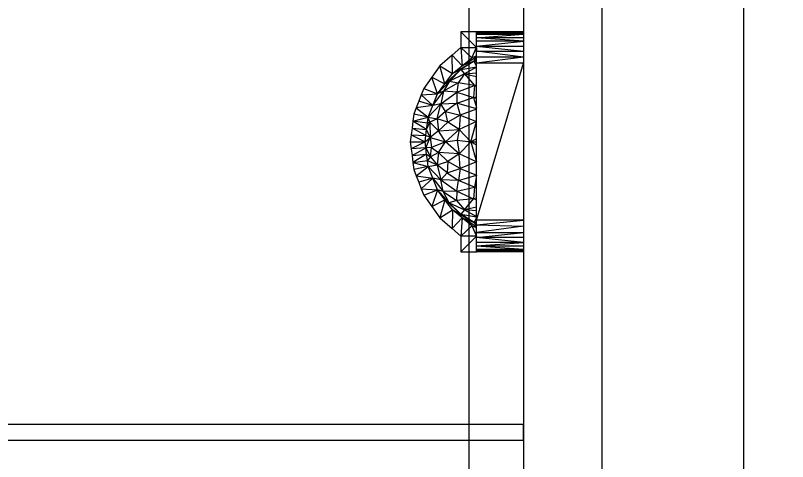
# Model space of a CAD drawing. Header units: inches. Extents: x 21753 to 28474, y -23238 to -20311.
# Drawn here: x 25470.04 to 25519.2, y -22595.67 to -22567.25 of the extents above; entities that cross this region are included whole.
import ezdxf

# ---------------------------------------------------------------- set-up
doc = ezdxf.new("R2010")
doc.units = ezdxf.units.IN
doc.header["$MEASUREMENT"] = 0
for name, color, linetype, lineweight in [('A-ANNO-DIMS', 211, 'Continuous', 9), ('A-ANNO-DIMS-192', 211, 'Continuous', 9), ('A-GENM', 13, 'Continuous', 9), ('A-WALL', 113, 'Continuous', 9), ('G-ANNO-SYMB', 111, 'Continuous', 9)]:
    doc.layers.add(name, color=color, linetype=linetype, lineweight=lineweight)
doc.styles.add('Arial_1', font='arial.ttf', dxfattribs={"height": 17.703593})
doc.dimstyles.new('Linear_-_3_32__Arial_3', dxfattribs={"dimscale": 12, "dimtxt": 18, "dimasz": 2, "dimexe": 1.5, "dimexo": 1, "dimgap": 1, "dimtad": 1, "dimrnd": 0.25, "dimzin": 1, "dimdsep": 46, "dimlunit": 4, "dimtxsty": 'Arial_1', "dimblk1": 'OBLIQUE', "dimblk2": 'OBLIQUE', "dimsah": 1, "dimcen": 0.09, "dimdle": 1.5, "dimazin": 0, "dimtfac": 1, "dimtdec": 4, "dimtix": 1, "dimtmove": 0, "dimatfit": 3, "dimfxl": 1, "dimtvp": 1, "dimtfill": 1, "dimfrac": 2, "dimtolj": 1, "dimtzin": 0, "dimarcsym": 2})

# ---------------------------------------------------------------- blocks, each defined once
blk = doc.blocks.new('Urinal-Wall-3D-_Floor Plan1')
at = {"layer": 'A-GENM'}
for p, q in [((25499.391, -22568.303), (25498.392, -22568.303)), ((25498.392, -22568.303), (25499.391, -22569.303)), ((25498.392, -22568.303), (25498.392, -22569.303)), ((25499.391, -22568.358), (25499.391, -22568.303)), ((25499.391, -22568.358), (25502.39, -22568.303)), ((25502.39, -22568.303), (25499.391, -22568.303)), ((25499.391, -22568.455), (25499.391, -22568.358)), ((25499.391, -22568.358), (25502.39, -22568.379)), ((25502.39, -22568.379), (25499.391, -22568.455)), ((25499.391, -22568.672), (25499.391, -22568.455)), ((25499.391, -22568.455), (25502.39, -22568.455)), ((25499.391, -22568.672), (25502.39, -22568.455)), ((25499.391, -22568.889), (25499.391, -22568.672)), ((25502.39, -22568.889), (25499.391, -22568.672)), ((25502.39, -22568.672), (25499.391, -22568.672)), ((25499.391, -22569.212), (25499.391, -22568.889)), ((25499.391, -22569.212), (25502.39, -22568.889)), ((25502.39, -22568.889), (25499.391, -22568.889)), ((25498.392, -22569.303), (25497.838, -22569.779)), ((25498.392, -22569.303), (25499.391, -22569.303)), ((25499.095, -22569.961), (25498.392, -22569.303)), ((25498.392, -22569.303), (25498.474, -22570.462)), ((25499.095, -22569.961), (25499.391, -22569.303)), ((25499.391, -22569.303), (25499.367, -22569.838)), ((25499.391, -22569.538), (25499.391, -22569.212)), ((25499.391, -22569.212), (25502.39, -22569.212)), ((25499.391, -22569.212), (25502.39, -22569.538)), ((25499.391, -22569.92), (25499.391, -22569.538)), ((25499.391, -22569.538), (25502.39, -22569.538)), ((25502.39, -22569.92), (25499.391, -22569.538)), ((25497.838, -22569.779), (25497.05, -22570.456)), ((25497.855, -22570.963), (25497.838, -22569.779)), ((25497.838, -22569.779), (25498.474, -22570.462)), ((25498.474, -22570.462), (25499.391, -22569.886)), ((25498.474, -22570.462), (25499.095, -22569.961)), ((25499.095, -22569.961), (25499.367, -22569.838)), ((25499.391, -22569.869), (25499.095, -22569.961)), ((25499.238, -22570.173), (25499.4, -22569.92)), ((25499.391, -22570.302), (25499.391, -22569.92)), ((25502.39, -22569.92), (25499.391, -22570.302)), ((25502.39, -22569.92), (25499.391, -22569.92)), ((25497.05, -22570.456), (25496.543, -22571.178)), ((25497.05, -22570.456), (25497.855, -22570.963)), ((25497.381, -22571.603), (25497.05, -22570.456)), ((25497.855, -22570.963), (25499.238, -22570.173)), ((25497.855, -22570.963), (25498.474, -22570.462)), ((25499.238, -22570.173), (25498.397, -22570.698)), ((25498.397, -22570.698), (25499.391, -22570.53)), ((25499.238, -22570.173), (25498.474, -22570.462)), ((25499.391, -22570.54), (25498.617, -22570.978)), ((25499.391, -22570.142), (25499.238, -22570.173)), ((25499.391, -22570.479), (25499.238, -22570.173)), ((25499.238, -22570.173), (25499.391, -22570.183)), ((25499.391, -22580.303), (25499.391, -22570.302)), ((25502.39, -22570.302), (25499.391, -22570.302)), ((25499.391, -22580.303), (25502.39, -22570.304)), ((25498.397, -22570.698), (25497.381, -22571.603)), ((25497.381, -22571.603), (25497.855, -22570.963)), ((25497.671, -22571.44), (25498.397, -22570.698)), ((25498.617, -22570.978), (25497.671, -22571.44)), ((25497.855, -22570.963), (25498.397, -22570.698)), ((25498.617, -22570.978), (25498.23, -22571.54)), ((25498.397, -22570.698), (25498.617, -22570.978)), ((25498.617, -22570.978), (25499.391, -22570.912)), ((25498.617, -22570.978), (25499.391, -22571.136)), ((25498.617, -22570.978), (25499.265, -22571.722)), ((25496.543, -22571.178), (25496.033, -22571.9)), ((25496.909, -22572.245), (25496.543, -22571.178)), ((25496.543, -22571.178), (25497.381, -22571.603)), ((25496.909, -22572.245), (25497.671, -22571.44)), ((25497.671, -22571.44), (25497.29, -22572.088)), ((25497.671, -22571.44), (25497.381, -22571.603)), ((25497.671, -22571.44), (25498.23, -22571.54)), ((25496.033, -22571.9), (25495.872, -22572.312)), ((25496.033, -22571.9), (25496.909, -22572.245)), ((25496.909, -22572.245), (25497.381, -22571.603)), ((25498.23, -22571.54), (25497.29, -22572.088)), ((25498.23, -22571.54), (25498.14, -22572.151)), ((25498.14, -22572.151), (25499.265, -22571.722)), ((25499.265, -22571.722), (25498.23, -22571.54)), ((25499.265, -22571.722), (25499.206, -22572.489)), ((25499.391, -22571.687), (25499.265, -22571.722)), ((25499.265, -22571.722), (25499.391, -22571.758)), ((25495.872, -22572.312), (25495.714, -22572.725)), ((25495.872, -22572.312), (25496.909, -22572.245)), ((25495.872, -22572.312), (25496.61, -22572.983)), ((25496.61, -22572.983), (25497.29, -22572.088)), ((25496.61, -22572.983), (25496.909, -22572.245)), ((25497.29, -22572.088), (25496.909, -22572.245)), ((25497.29, -22572.088), (25497.114, -22572.885)), ((25497.114, -22572.885), (25498.14, -22572.151)), ((25498.14, -22572.151), (25497.29, -22572.088)), ((25498.14, -22572.151), (25499.206, -22572.489)), ((25498.14, -22572.151), (25498.14, -22572.844)), ((25498.14, -22572.844), (25499.206, -22572.489)), ((25499.206, -22572.489), (25499.391, -22572.435)), ((25499.206, -22572.489), (25499.391, -22572.533)), ((25499.206, -22572.489), (25499.391, -22573.112)), ((25495.714, -22572.725), (25495.556, -22573.137)), ((25496.61, -22572.983), (25495.556, -22573.137)), ((25496.61, -22572.983), (25495.714, -22572.725)), ((25497.114, -22572.885), (25496.314, -22573.723)), ((25496.314, -22573.723), (25496.61, -22572.983)), ((25497.114, -22572.885), (25496.61, -22572.983)), ((25496.877, -22573.843), (25497.114, -22572.885)), ((25497.114, -22572.885), (25498.14, -22572.844)), ((25497.425, -22573.374), (25497.114, -22572.885)), ((25498.14, -22572.844), (25497.425, -22573.374)), ((25499.391, -22573.211), (25498.14, -22572.844)), ((25498.14, -22572.844), (25498.354, -22573.604)), ((25495.556, -22573.137), (25495.395, -22573.548)), ((25495.556, -22573.137), (25496.314, -22573.723)), ((25497.425, -22573.374), (25496.877, -22573.843)), ((25497.574, -22574.046), (25497.425, -22573.374)), ((25497.425, -22573.374), (25498.354, -22573.604)), ((25499.391, -22573.232), (25498.354, -22573.604)), ((25495.342, -22573.988), (25495.286, -22574.426)), ((25495.395, -22573.548), (25495.342, -22573.988)), ((25495.342, -22573.988), (25496.314, -22573.723)), ((25496.215, -22574.512), (25495.342, -22573.988)), ((25496.265, -22574.118), (25495.342, -22573.988)), ((25496.314, -22573.723), (25495.395, -22573.548)), ((25496.265, -22574.118), (25496.314, -22573.723)), ((25496.417, -22574.045), (25496.314, -22573.723)), ((25496.314, -22573.723), (25496.877, -22573.843)), ((25496.877, -22573.843), (25496.417, -22574.045)), ((25496.877, -22573.843), (25496.965, -22574.609)), ((25497.574, -22574.046), (25496.877, -22573.843)), ((25498.354, -22573.604), (25497.574, -22574.046)), ((25498.354, -22573.604), (25498.292, -22574.527)), ((25498.354, -22573.604), (25499.388, -22574.013)), ((25495.286, -22574.426), (25495.233, -22574.864)), ((25495.286, -22574.426), (25496.215, -22574.512)), ((25496.162, -22574.908), (25495.286, -22574.426)), ((25496.215, -22574.512), (25496.417, -22574.045)), ((25496.215, -22574.512), (25496.265, -22574.118)), ((25496.417, -22574.045), (25496.265, -22574.118)), ((25496.417, -22574.045), (25496.965, -22574.609)), ((25496.417, -22574.045), (25496.449, -22575.019)), ((25497.574, -22574.046), (25496.965, -22574.609)), ((25498.292, -22574.527), (25497.574, -22574.046)), ((25499.388, -22574.013), (25498.292, -22574.527)), ((25499.039, -22575.303), (25499.388, -22574.013)), ((25495.233, -22574.864), (25495.178, -22575.303)), ((25495.233, -22574.864), (25496.162, -22574.908)), ((25495.233, -22574.864), (25496.112, -22575.303)), ((25496.112, -22575.303), (25496.162, -22574.908)), ((25496.162, -22574.908), (25496.215, -22574.512)), ((25496.449, -22575.019), (25496.162, -22574.908)), ((25496.449, -22575.019), (25496.215, -22574.512)), ((25496.965, -22574.609), (25496.449, -22575.019)), ((25496.965, -22574.609), (25498.292, -22574.527)), ((25497.419, -22575.303), (25496.965, -22574.609)), ((25497.419, -22575.303), (25498.292, -22574.527)), ((25498.292, -22574.527), (25498.163, -22575.189)), ((25498.292, -22574.527), (25499.039, -22575.303)), ((25495.178, -22575.303), (25496.112, -22575.303)), ((25495.178, -22575.303), (25495.233, -22575.741)), ((25496.112, -22575.303), (25495.233, -22575.741)), ((25496.112, -22575.303), (25496.449, -22575.019)), ((25496.162, -22575.697), (25496.112, -22575.303)), ((25496.162, -22575.697), (25496.449, -22575.019)), ((25496.449, -22575.019), (25497.419, -22575.303)), ((25496.449, -22575.019), (25496.531, -22575.659)), ((25497.419, -22575.303), (25496.531, -22575.659)), ((25496.965, -22575.992), (25497.419, -22575.303)), ((25497.419, -22575.303), (25498.163, -22575.189)), ((25498.286, -22576.077), (25497.419, -22575.303)), ((25498.163, -22575.189), (25499.039, -22575.303)), ((25498.163, -22575.189), (25498.286, -22576.077)), ((25499.039, -22575.303), (25498.286, -22576.077)), ((25499.391, -22575.104), (25499.039, -22575.303)), ((25499.039, -22575.303), (25499.391, -22575.303)), ((25499.039, -22575.303), (25499.391, -22575.503)), ((25499.039, -22575.303), (25499.385, -22576.588)), ((25496.162, -22575.697), (25495.233, -22575.741)), ((25495.233, -22575.741), (25495.286, -22576.179)), ((25495.286, -22576.179), (25496.162, -22575.697)), ((25496.531, -22575.659), (25496.162, -22575.697)), ((25496.215, -22576.093), (25496.162, -22575.697)), ((25496.162, -22575.697), (25496.452, -22576.263)), ((25496.452, -22576.263), (25496.531, -22575.659)), ((25496.531, -22575.659), (25496.965, -22575.992)), ((25495.286, -22576.179), (25496.215, -22576.093)), ((25495.286, -22576.179), (25495.342, -22576.619)), ((25496.215, -22576.093), (25495.342, -22576.619)), ((25496.265, -22576.488), (25496.215, -22576.093)), ((25496.215, -22576.093), (25496.452, -22576.263)), ((25496.452, -22576.263), (25496.265, -22576.488)), ((25496.965, -22575.992), (25496.452, -22576.263)), ((25496.452, -22576.263), (25496.877, -22576.764)), ((25496.965, -22575.992), (25496.877, -22576.764)), ((25497.574, -22576.563), (25496.965, -22575.992)), ((25498.286, -22576.077), (25496.965, -22575.992)), ((25498.286, -22576.077), (25497.574, -22576.563)), ((25498.354, -22577.002), (25498.286, -22576.077)), ((25499.385, -22576.588), (25498.286, -22576.077)), ((25495.342, -22576.619), (25496.265, -22576.488)), ((25495.342, -22576.619), (25496.314, -22576.884)), ((25495.342, -22576.619), (25495.395, -22577.057)), ((25496.314, -22576.884), (25495.395, -22577.057)), ((25495.556, -22577.468), (25496.314, -22576.884)), ((25496.314, -22576.884), (25496.265, -22576.488)), ((25496.265, -22576.488), (25496.877, -22576.764)), ((25496.314, -22576.884), (25496.877, -22576.764)), ((25496.61, -22577.622), (25496.314, -22576.884)), ((25497.114, -22577.722), (25496.314, -22576.884)), ((25496.877, -22576.764), (25497.574, -22576.563)), ((25497.527, -22577.271), (25496.877, -22576.764)), ((25496.877, -22576.764), (25497.114, -22577.722)), ((25497.574, -22576.563), (25497.527, -22577.271)), ((25498.354, -22577.002), (25497.574, -22576.563)), ((25499.385, -22576.588), (25498.354, -22577.002)), ((25499.388, -22577.417), (25499.385, -22576.588)), ((25495.395, -22577.057), (25495.556, -22577.468)), ((25497.114, -22577.722), (25497.527, -22577.271)), ((25497.527, -22577.271), (25498.354, -22577.002)), ((25497.527, -22577.271), (25498.245, -22577.776)), ((25498.354, -22577.002), (25498.245, -22577.776)), ((25498.245, -22577.776), (25499.388, -22577.417)), ((25498.354, -22577.002), (25499.388, -22577.417)), ((25499.388, -22577.417), (25499.265, -22578.188)), ((25495.556, -22577.468), (25496.61, -22577.622)), ((25495.556, -22577.468), (25495.714, -22577.881)), ((25496.61, -22577.622), (25495.714, -22577.881)), ((25495.714, -22577.881), (25495.872, -22578.293)), ((25495.872, -22578.293), (25496.61, -22577.622)), ((25496.909, -22578.362), (25496.61, -22577.622)), ((25497.114, -22577.722), (25496.61, -22577.622)), ((25496.61, -22577.622), (25497.275, -22578.475)), ((25497.275, -22578.475), (25497.114, -22577.722)), ((25498.245, -22577.776), (25497.114, -22577.722)), ((25497.114, -22577.722), (25498.14, -22578.456)), ((25498.14, -22578.456), (25498.245, -22577.776)), ((25499.265, -22578.188), (25498.245, -22577.776)), ((25495.872, -22578.293), (25496.909, -22578.362)), ((25495.872, -22578.293), (25496.033, -22578.706)), ((25496.033, -22578.706), (25496.909, -22578.362)), ((25496.909, -22578.362), (25496.543, -22579.428)), ((25497.381, -22579.002), (25496.909, -22578.362)), ((25497.275, -22578.475), (25496.909, -22578.362)), ((25496.909, -22578.362), (25497.659, -22579.181)), ((25498.14, -22578.456), (25499.265, -22578.188)), ((25499.265, -22578.188), (25499.206, -22578.942)), ((25499.391, -22578.149), (25499.265, -22578.188)), ((25499.391, -22578.22), (25499.265, -22578.188)), ((25496.033, -22578.706), (25496.543, -22579.428)), ((25498.14, -22578.456), (25497.275, -22578.475)), ((25497.659, -22579.181), (25497.275, -22578.475)), ((25497.275, -22578.475), (25498.113, -22579.049)), ((25498.14, -22578.456), (25498.113, -22579.049)), ((25498.14, -22578.456), (25499.206, -22578.942)), ((25499.391, -22578.883), (25499.206, -22578.942)), ((25496.543, -22579.428), (25497.381, -22579.002)), ((25497.381, -22579.002), (25497.05, -22580.15)), ((25497.855, -22579.644), (25497.381, -22579.002)), ((25498.397, -22579.909), (25497.381, -22579.002)), ((25497.381, -22579.002), (25497.659, -22579.181)), ((25498.113, -22579.049), (25497.659, -22579.181)), ((25497.659, -22579.181), (25498.617, -22579.627)), ((25497.659, -22579.181), (25498.397, -22579.909)), ((25499.206, -22578.942), (25498.113, -22579.049)), ((25498.113, -22579.049), (25498.617, -22579.627)), ((25498.617, -22579.627), (25499.206, -22578.942)), ((25499.206, -22578.942), (25499.391, -22578.982)), ((25496.543, -22579.428), (25497.05, -22580.15)), ((25497.05, -22580.15), (25497.855, -22579.644)), ((25497.855, -22579.644), (25497.838, -22580.827)), ((25498.474, -22580.145), (25497.855, -22579.644)), ((25497.855, -22579.644), (25498.397, -22579.909)), ((25497.855, -22579.644), (25499.238, -22580.433)), ((25498.617, -22579.627), (25498.397, -22579.909)), ((25499.391, -22579.469), (25498.617, -22579.627)), ((25499.391, -22579.693), (25498.617, -22579.627)), ((25498.617, -22579.627), (25499.391, -22580.065)), ((25497.05, -22580.15), (25497.838, -22580.827)), ((25497.838, -22580.827), (25498.474, -22580.145)), ((25498.474, -22580.145), (25498.392, -22581.303)), ((25499.238, -22580.433), (25498.397, -22579.909)), ((25498.397, -22579.909), (25499.391, -22580.075)), ((25499.095, -22580.646), (25498.474, -22580.145)), ((25499.391, -22580.719), (25498.474, -22580.145)), ((25498.474, -22580.145), (25499.238, -22580.433)), ((25499.391, -22580.126), (25499.238, -22580.433)), ((25499.391, -22580.581), (25499.391, -22580.303)), ((25499.391, -22580.581), (25502.39, -22580.303)), ((25502.39, -22580.303), (25499.391, -22580.303)), ((25497.838, -22580.827), (25498.392, -22581.303)), ((25498.392, -22581.303), (25499.095, -22580.646)), ((25499.391, -22580.779), (25499.095, -22580.646)), ((25499.095, -22580.646), (25499.391, -22581.303)), ((25499.095, -22580.646), (25499.391, -22580.73)), ((25499.095, -22580.646), (25499.391, -22580.753)), ((25499.238, -22580.433), (25499.391, -22580.423)), ((25499.238, -22580.433), (25499.391, -22580.67)), ((25499.391, -22580.465), (25499.238, -22580.433)), ((25499.391, -22581.069), (25499.391, -22580.581)), ((25499.391, -22580.581), (25502.39, -22580.685)), ((25502.39, -22580.685), (25499.391, -22581.069)), ((25499.391, -22581.303), (25498.392, -22581.303)), ((25498.392, -22581.303), (25498.392, -22582.302)), ((25498.392, -22582.302), (25499.391, -22581.303)), ((25499.391, -22581.393), (25499.391, -22581.069)), ((25499.391, -22581.069), (25502.39, -22581.069)), ((25499.391, -22581.393), (25502.39, -22581.069)), ((25499.391, -22581.716), (25499.391, -22581.393)), ((25502.39, -22581.716), (25499.391, -22581.393)), ((25502.39, -22581.393), (25499.391, -22581.393)), ((25499.391, -22581.933), (25499.391, -22581.716)), ((25499.391, -22581.933), (25502.39, -22581.716)), ((25502.39, -22581.716), (25499.391, -22581.716)), ((25498.392, -22582.302), (25499.391, -22582.302)), ((25499.391, -22582.15), (25499.391, -22581.933)), ((25499.391, -22581.933), (25502.39, -22581.933)), ((25499.391, -22581.933), (25502.39, -22582.15)), ((25499.391, -22582.226), (25499.391, -22582.15)), ((25499.391, -22582.15), (25502.39, -22582.15)), ((25502.39, -22582.226), (25499.391, -22582.15)), ((25499.391, -22582.302), (25499.391, -22582.226)), ((25502.39, -22582.226), (25499.391, -22582.302)), ((25502.39, -22582.226), (25499.391, -22582.226)), ((25502.39, -22582.302), (25499.391, -22582.302))]:
    blk.add_line(p, q, dxfattribs=at)
blk = doc.blocks.new('Locker Rooms_Ryan_ifc-1-First Floor Plan')
at = {"layer": 'A-WALL', "color": 7}
for p, q in [((25502.39, -22423.631), (25502.39, -22796.803)), ((25507.39, -22796.803), (25507.39, -22423.631)), ((25516.39, -22423.631), (25516.39, -22796.803)), ((25502.39, -22593.303), (25434.39, -22593.303)), ((25502.39, -22594.303), (25502.39, -22593.303)), ((25434.39, -22594.303), (25502.39, -22594.303))]:
    blk.add_line(p, q, dxfattribs=at)
at = {"lineweight": 9}
blk.add_blockref('Urinal-Wall-3D-_Floor Plan1', (0, 0), dxfattribs=at)
blk = doc.blocks.new('DIMBLOCK18-First Floor Plan')
at = {"layer": 'A-ANNO-DIMS-192'}
for p, q in [((25849.64, -22592.412), (25849.64, -22281.777)), ((25511.89, -22298.625), (25511.89, -22317.777)), ((25511.89, -22299.777), (25511.89, -22298.625)), ((25511.89, -22299.777), (25849.64, -22299.777)), ((25849.64, -22299.777), (25849.64, -22592.412))]:
    blk.add_line(p, q, dxfattribs=at)
at = {"layer": 'A-ANNO-DIMS-192', "lineweight": 50}
for p, q in [((25511.89, -22299.777), (25523.89, -22287.777)), ((25849.64, -22299.777), (25861.64, -22287.777)), ((25511.89, -22299.777), (25499.89, -22311.777)), ((25849.64, -22299.777), (25837.64, -22311.777))]:
    blk.add_line(p, q, dxfattribs=at)
at = {"layer": 'A-ANNO-DIMS-192', "color": 0, "insert": (25622.058, -22264.812), "char_height": 17.70359, "width": 140.89846, "attachment_point": 1, "line_spacing_factor": 0.938532, "style": 'Arial_1', "bg_fill": 3, "box_fill_scale": 1.25, "bg_fill_color": 0, "bg_fill_transparency": 0}
blk.add_mtext('28\' - 1 3/4"', dxfattribs=at)
blk = doc.blocks.new('_Oblique')
at = {"color": 0, "linetype": 'ByBlock', "lineweight": -2}
blk.add_line((-0.5, -0.5), (0.5, 0.5), dxfattribs=at)

msp = doc.modelspace()

# ---------------------------------------------------------------- linework, layer by layer
at = {"layer": 'G-ANNO-SYMB'}
msp.add_line((25498.9, -21003.077), (25498.9, -22908.84), dxfattribs=at)

# ---------------------------------------------------------------- dimensions: what is measured, and where the dimension line sits
at = {"layer": 'A-ANNO-DIMS'}
dim = msp.add_linear_dim(base=(25849.64, -22299.777), p1=(25511.89, -22310.625), p2=(25849.64, -22604.412), dimstyle='Linear_-_3_32__Arial_3', override={"dimpost": '<>', "dimfxl": 447.644825}, dxfattribs=at)
dim.commit()
dim.dimension.update_dxf_attribs({"geometry": 'DIMBLOCK18-First Floor Plan', "text_midpoint": (25680.765, -22278.617)})

# ---------------------------------------------------------------- next in the draw order: block references
at = {"lineweight": 5}
msp.add_blockref('Locker Rooms_Ryan_ifc-1-First Floor Plan', (0, 0), dxfattribs=at)

doc.saveas('drawing.dxf')
